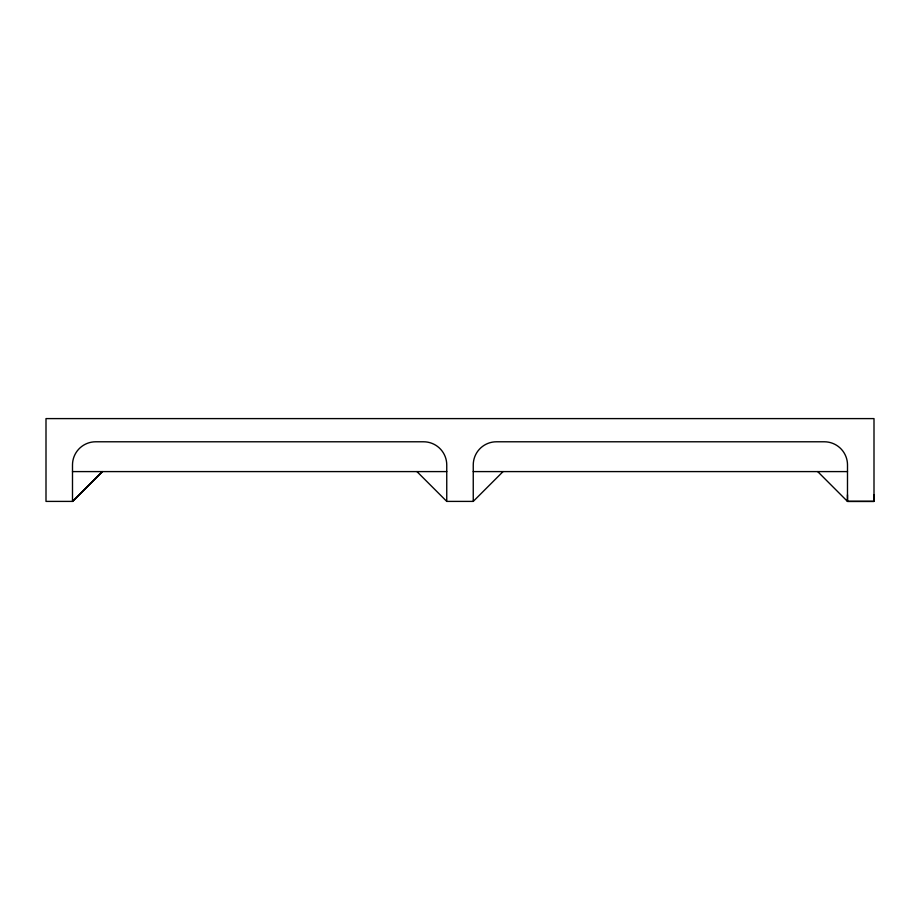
<?xml version="1.0" encoding="UTF-8"?>
<svg xmlns="http://www.w3.org/2000/svg" width="920" height="920" viewBox="0 0 920 920"><rect width="100%" height="100%" fill="white"/><g stroke="black" fill="none" stroke-linecap="round" stroke-linejoin="round"><path stroke-width="1.38" d="M102.304 471.592L72.496 501.4L72.496 464.968A23.184 23.184 0 0 1 95.68 441.784L423.568 441.784A23.184 23.184 0 0 1 446.752 464.968L446.752 501.4L473.248 501.4L503.056 471.592M102.511 471.592L72.703 501.4L46 501.4L46 418.6L874 418.6L874 501.4L847.481 501.4L817.696 471.592M72.496 471.592L446.752 471.592M473.248 471.592L847.504 471.592M847.481 494.776L847.504 501.4L874 501.4L873.988 494.741M416.944 471.592L446.752 501.4M847.481 501.4L847.504 464.968A23.184 23.184 0 0 0 824.32 441.784L496.432 441.784A23.184 23.184 0 0 0 473.248 464.968L473.248 501.4"/></g></svg>
